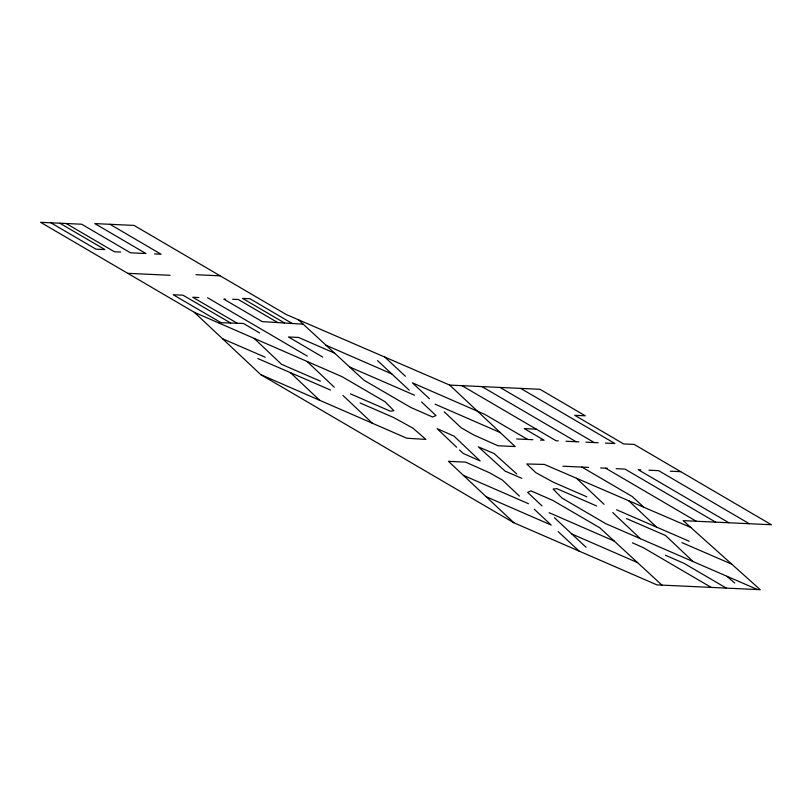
<?xml version="1.0" encoding="UTF-8"?>
<svg xmlns="http://www.w3.org/2000/svg" width="812" height="812" viewBox="0 0 812 812"><rect width="100%" height="100%" fill="white"/><g stroke="black" fill="none" stroke-linecap="round" stroke-linejoin="round"><path stroke-width="1.22" d="M217.849 322.557L243.498 323.501L259.596 332.92M120.704 252.045L114.38 251.75L66.127 223.503M154.544 253.923L161.06 254.227L109.965 224.295M195.915 274.71L219.849 275.816M127.728 273.319L170.094 275.288M198.91 297.547L192.748 297.263L237.287 323.267M232.608 299.242L238.312 299.506L277.755 322.587M225.614 299.222L223.828 299.141L262.235 321.623L303.201 324.181M449.665 385.091L539.99 389.293L585.279 415.805L574.754 415.318L623.646 443.931L634.182 444.418L771.4 524.745L683.186 520.644L760.245 589.685L656.928 584.884L513.732 522.705L260.794 374.647L194.362 312.326L40.6 222.315L81.687 224.224L130.499 252.806L145.906 253.517L94.791 223.594L134.061 225.421L286.281 314.528L449.665 385.091L515.163 446.559L498 445.768L473.802 434.978L461.257 427.853L444.205 411.806M536.285 429.162L524.258 428.604L544.121 440.236L540.538 440.074M516.645 438.957L532.865 439.708M558.291 440.896L556.149 440.794L461.967 385.659M566.055 441.251L578.936 441.85M585.909 442.175L598.211 442.753M605.397 443.088L614.867 443.525L520.675 388.39M562.878 466.2L588.578 467.397M600.647 467.956L607.285 468.27M616.135 468.676L624.986 469.092L715.636 522.157M640.82 469.823L638.262 469.712L728.922 522.776M648.93 470.199L658.654 470.655L749.314 523.72M670.265 471.193L680.75 471.681M690.829 527.495L544.405 464.434L526.734 463.967L535.778 472.604L553.317 482.226L586.914 496.832M681.877 542.609L731.774 564.178M222.549 338.766L265.159 357.189M320.446 381.173L281.5 364.294L254.115 338.36M616.572 509.774L689.175 541.239M257.861 358.559L330.474 390.024M626.59 518.624L665.546 535.504L693.052 561.559M521.862 478.359L505.105 471.112L478.369 446.864L494.224 453.624L516.838 474.015M349.586 366.973L414.496 395.19M350.429 393.84L390.227 411.146L393.942 410.75L385.04 401.737L342.096 376.697L194.362 312.326M360.122 402.965L393.718 417.571L412.902 428.127L425.904 439.404L406.832 438.236L260.794 374.647M596.607 505.957L556.809 488.651L553.094 489.057L561.995 498.06L605.681 523.628L757.535 589.553M326.048 345.273L391.76 373.896M334.645 353.19L298.552 337.447L288.463 336.98L322.77 357.107M435.12 404.183L500.233 432.552M665.414 555.235L684.14 563.406L726.344 588.111M463.378 475.345L528.49 503.714M549.115 512.697L614.156 541.036M486.134 496.7L551.206 525.049L534.225 509.195M571.851 534.002L637.562 562.625M632.406 542.802L643.51 547.775L711.2 587.401M230.669 323.024L183.005 295.192L173.189 294.736L221.026 322.668M500.08 387.436L594.272 442.57M481.932 386.593L576.114 441.728M605.63 468.189L696.28 521.253M581.94 467.093L632.274 496.548L643.916 507.287M527.546 439.404L484.774 414.374L412.405 382.838L429.386 398.702M292.229 323.491L249.944 298.735L242.555 298.4L284.616 323.024M207.547 297.72L307.271 356.092M59.855 223.209L104.89 249.578L95.938 249.162L50.892 222.792M726.841 576.297L734.748 583.006M661.953 585.117L599.743 527.749L552.83 500.425L531.018 490.895L527.627 492.366L542.02 505.917M459.572 450.031L463.368 453.522L480.136 460.911L453.999 436.095L437.12 428.655L456.608 447.219M298.4 319.755L363.867 380.148L410.791 407.472L432.593 417.003L435.983 415.521L421.59 401.97M405.411 376.25L384.786 357.067M558.199 531.637L579.118 551.094M554.434 517.721L586.071 547.278M377.539 360.609L409.187 390.166M513.945 522.806L448.447 461.328L465.611 462.129L489.809 472.919L502.364 480.034L519.416 496.091M342.989 395.474L372.343 423.214M290.493 372.698L319.684 400.296M628.711 500.76L656.543 527.1M576.51 478.258L604.047 504.323M612.766 512.585L640.292 538.66M307.037 361.421L334.28 387.212"/></g></svg>
